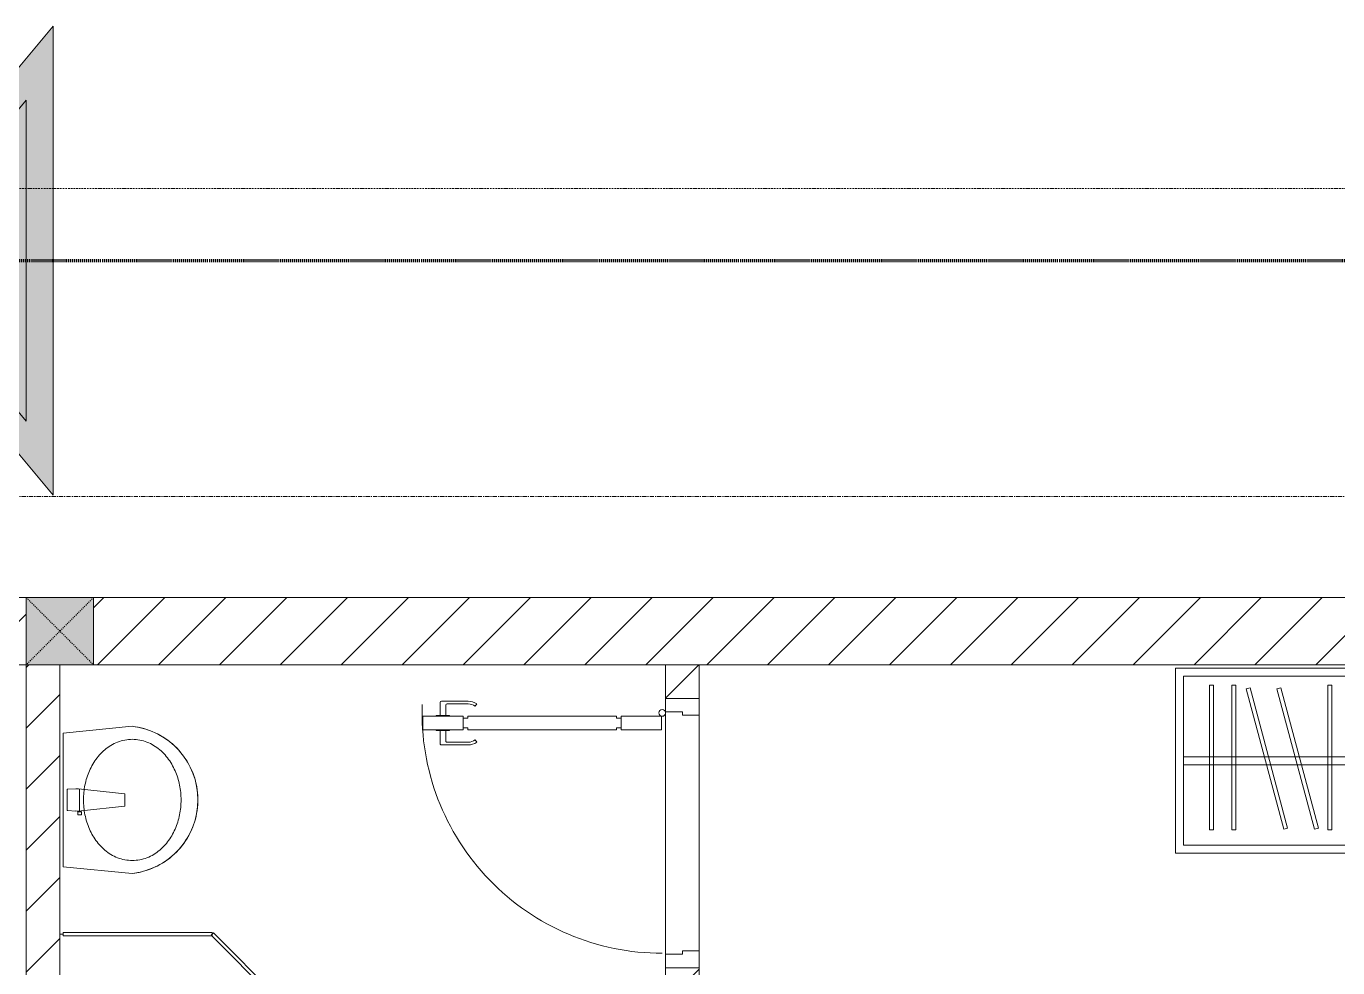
# Model space of a CAD drawing. Header units: millimetres. Extents: x 962 to 239635, y -15958 to 82755.
# Drawn here: x 156603 to 160501, y 32437 to 35234 of the extents above; entities that cross this region are included whole.
import ezdxf

# ---------------------------------------------------------------- set-up
doc = ezdxf.new("R2010")
doc.units = ezdxf.units.MM
for name, pattern in [('1 NÉT CALL OUT', [6, 3, -3]), ('Dash', [6, 3, -3]), ('Dash Dot 3_16_', [7.9375, 4.7625, -1.5875, 0, -1.5875]), ('Grid Line', [22.225, 12.7, -3.175, 3.175, -3.175])]:
    doc.linetypes.add(name, pattern=pattern)
for name, color, linetype, lineweight in [('0-1', 7, 'Continuous', 5), ('A-ANNO-NOTE', 131, 'Continuous', 9), ('A-DETL-3', 90, '1 NÉT CALL OUT', 100), ('A-DETL-GENF-1', 9, 'Continuous', 9), ('A-DOOR-1', 254, 'Continuous', 9), ('A-DOOR-2', 9, 'Continuous', 9), ('A-FLOR-2', 9, 'Continuous', 9), ('A-GLAZ-CURT-1', 254, 'Continuous', 9), ('A-GLAZ-CURT-2', 9, 'Continuous', 9), ('A-WALL', 113, 'Continuous', 9), ('A-WALL-1', 253, 'Continuous', 18), ('A-WALL-2', 9, 'Continuous', 9), ('A-WALL-3', 113, 'Continuous', 18), ('A-WALL-PATT-1', 10, 'Continuous', 9), ('A-WALL-PATT-2', 111, 'Continuous', 9), ('G-ANNO-SYMB-1', 111, 'Dash Dot 3_16_', 18), ('I-FURN-1', 254, 'Continuous', 9), ('P-SANR-FIXT-1', 254, 'Continuous', 9), ('S-COLS', 52, 'Continuous', 9), ('S-COLS-1', 52, 'Continuous', 5), ('S-COLS-5', 52, 'Dash', 9), ('S-COLS-6', 52, 'Continuous', 18), ('S-COLS-HDLN', 52, 'Dash', 9), ('S-GRID-1', 1, 'Grid Line', 9)]:
    doc.layers.add(name, color=color, linetype=linetype, lineweight=lineweight)
pattern_1 = [(45, (0, 0), (-90.50967, 90.50967), [])]

# ---------------------------------------------------------------- blocks, each defined once
blk = doc.blocks.new('DOOR_CW_01 CANH MO-PANEL KINH - DIG_02-800x2200-CỬA NHÔM KÍNH-401063-TKCS_MB TẦNG 2')
at = {"layer": 'A-DETL-GENF-1'}
for p, q in [((-347, -182), (-347, -62)), ((-347, -62), (-307, -62)), ((-307, -62), (-307, -182)), ((-307, -182), (-347, -182)), ((-341, -196), (-341, -182)), ((-341, -182), (-313, -182)), ((-313, -182), (-313, -196)), ((-347, -196), (-341, -196)), ((-347, -638), (-347, -196)), ((-307, -196), (-313, -196)), ((-307, -196), (-307, -638)), ((-383.9, -611.2), (-377.3, -615.8)), ((-270.1, -611.2), (-276.7, -615.8)), ((-392, -637), (-392, -716.5)), ((-384, -699.5), (-384, -637)), ((-347, -638), (-341, -638)), ((-307, -652), (-347, -652)), ((-347, -652), (-347, -772)), ((-341, -652), (-341, -638)), ((-313, -652), (-341, -652)), ((-307, -638), (-313, -638)), ((-313, -638), (-313, -652)), ((-307, -772), (-307, -652)), ((-270, -699.5), (-270, -637)), ((-262, -637), (-262, -716.5)), ((-349, -692.2), (-349, -731.8)), ((-347, -692.2), (-349, -692.2)), ((-347, -692.2), (-347, -731.8)), ((-307, -692.2), (-307, -731.8)), ((-307, -692.2), (-305, -692.2)), ((-305, -692.2), (-305, -731.8)), ((-349, -720.5), (-388, -720.5)), ((-349, -703.5), (-380, -703.5)), ((-349, -731.8), (-347, -731.8)), ((-305, -731.8), (-307, -731.8)), ((-305, -703.5), (-274, -703.5)), ((-305, -720.5), (-266, -720.5)), ((-347, -772), (-307, -772))]:
    blk.add_line(p, q, dxfattribs=at)
blk.add_circle((-357, -60), 10, dxfattribs=at)
for centre, radius, start, end in [((-357, -60), 714, 268, 0), ((-347, -637), 45, 145, 180), ((-347, -637), 37, 145, 180), ((-307, -637), 37, 0, 35), ((-307, -637), 45, 360, 35), ((-380, -699.5), 4, 180, 270), ((-274, -699.5), 4, 270, 0), ((-388, -716.5), 4, 180, 270), ((-266, -716.5), 4, 270, 0)]:
    blk.add_arc(centre, radius, start, end, dxfattribs=at)
at = {"layer": 'A-DOOR-2'}
for p, q in [((-400, -50), (-400, 50)), ((-400, 50), (-350, 50)), ((-350, 50), (-350, 0)), ((350, 0), (350, 50)), ((350, 50), (400, 50)), ((400, 50), (400, -50)), ((-360, 0), (-360, -50)), ((-350, 0), (-360, 0)), ((360, 0), (350, 0)), ((360, -50), (360, 0)), ((-360, -50), (-400, -50)), ((-357, -50), (-332, -50)), ((400, -50), (360, -50))]:
    blk.add_line(p, q, dxfattribs=at)
blk = doc.blocks.new('TU QUAN AO-SUITE ROOM_3 - TU QUAN AO-SUITE ROOM_3-901193-TKCS_MB TẦNG 2')
at = {"layer": 'I-FURN-1'}
for p, q in [((-550, 1500), (0, 1500)), ((-550, 0), (-550, 1500)), ((0, 1500), (-550, 1500)), ((-550, 1500), (-550, 0)), ((0, 1500), (0, 0)), ((0, 0), (0, 1500)), ((-24, 1476), (-526, 1476)), ((-526, 1476), (-526, 600)), ((-526, 1476), (-526, 24)), ((-287, 576), (-287, 1476)), ((-263, 576), (-263, 1476)), ((-24, 24), (-24, 1476)), ((-480.1, 1386.9), (-480.1, 1398.9)), ((-480.1, 1398.9), (-50.1, 1398.9)), ((-480.1, 1386.9), (-480.1, 1398.9)), ((-50.1, 1386.9), (-480.1, 1386.9)), ((-50.1, 1398.9), (-50.1, 1386.9)), ((-480.1, 1320.5), (-480.1, 1332.5)), ((-480.1, 1332.5), (-50.1, 1332.5)), ((-480.1, 1320.5), (-480.1, 1332.5)), ((-50.1, 1332.5), (-50.1, 1320.5)), ((-50.1, 1320.5), (-480.1, 1320.5)), ((-478.3, 1178.1), (-61.3, 1289.9)), ((-61.3, 1289.9), (-58.2, 1278.3)), ((-58.2, 1278.3), (-475.2, 1166.5)), ((-478.3, 1086.9), (-61.3, 1198.6)), ((-475.2, 1166.5), (-478.3, 1178.1)), ((-58.2, 1187.1), (-475.2, 1075.3)), ((-61.3, 1198.6), (-58.2, 1187.1)), ((-475.2, 1075.3), (-478.3, 1086.9)), ((-480.1, 1035.3), (-480.1, 1047.3)), ((-480.1, 1047.3), (-50.1, 1047.3)), ((-480.1, 1035.3), (-480.1, 1047.3)), ((-50.1, 1035.3), (-480.1, 1035.3)), ((-50.1, 1047.3), (-50.1, 1035.3)), ((-480.1, 965.8), (-480.1, 977.8)), ((-480.1, 977.8), (-50.1, 977.8)), ((-480.1, 965.8), (-480.1, 977.8)), ((-50.1, 977.8), (-50.1, 965.8)), ((-50.1, 965.8), (-480.1, 965.8)), ((-480.1, 908.6), (-480.1, 920.6)), ((-480.1, 920.6), (-50.1, 920.6)), ((-480.1, 908.6), (-480.1, 920.6)), ((-50.1, 908.6), (-480.1, 908.6)), ((-50.1, 920.6), (-50.1, 908.6)), ((-475.2, 865.5), (-478.3, 853.9)), ((-58.2, 753.7), (-475.2, 865.5)), ((-478.3, 853.9), (-61.3, 742.1)), ((-61.3, 742.1), (-58.2, 753.7)), ((-478.3, 603.1), (-61.3, 714.9)), ((-58.2, 703.3), (-475.2, 591.5)), ((-61.3, 714.9), (-58.2, 703.3)), ((-478.3, 511.9), (-61.3, 623.6)), ((-61.3, 623.6), (-58.2, 612.1)), ((-526, 24), (-526, 600)), ((-475.2, 591.5), (-478.3, 603.1)), ((-58.2, 612.1), (-475.2, 500.3)), ((-550, 24), (-550, 576)), ((-287, 24), (-287, 576)), ((-263, 24), (-263, 576)), ((-478.3, 423.1), (-61.3, 534.9)), ((-475.2, 500.3), (-478.3, 511.9)), ((-58.2, 523.3), (-475.2, 411.5)), ((-61.3, 534.9), (-58.2, 523.3)), ((-475.2, 411.5), (-478.3, 423.1)), ((-480.1, 368.4), (-480.1, 356.4)), ((-50.1, 368.4), (-480.1, 368.4)), ((-480.1, 356.4), (-50.1, 356.4)), ((-50.1, 356.4), (-50.1, 368.4)), ((-480.1, 311.2), (-480.1, 299.2)), ((-50.1, 311.2), (-480.1, 311.2)), ((-480.1, 299.2), (-50.1, 299.2)), ((-50.1, 299.2), (-50.1, 311.2)), ((-480.1, 241.7), (-480.1, 229.7)), ((-50.1, 241.7), (-480.1, 241.7)), ((-50.1, 229.7), (-50.1, 241.7)), ((-480.1, 229.7), (-50.1, 229.7)), ((-475.2, 192.7), (-478.3, 181.1)), ((-478.3, 181.1), (-61.3, 69.4)), ((-58.2, 80.9), (-475.2, 192.7)), ((-61.3, 69.4), (-58.2, 80.9)), ((-526, 24), (-24, 24)), ((0, 0), (-550, 0)), ((-550, 0), (0, 0))]:
    blk.add_line(p, q, dxfattribs=at)
blk = doc.blocks.new('bonruatreo - Chậu rửa-V8-TKCS_MB TẦNG 2')
at = {"layer": 'P-SANR-FIXT-1'}
for p, q in [((198.4, 0), (-198.4, 0)), ((165, 0), (-165, 0)), ((218.6, -205), (198.4, 0)), ((-198.4, 0), (-218.6, -205)), ((-33, -37.3), (-31.4, -12.2)), ((-30.2, -11), (30.2, -11)), ((31.4, -12.2), (33, -37.3)), ((-44.7, -42.8), (-35.6, -42.8)), ((-44.7, -54.2), (-44.7, -42.8)), ((-35.6, -54.2), (-44.7, -54.2)), ((-35.6, -42.8), (-35.6, -44.2)), ((-35.6, -44.2), (-33.1, -44.2)), ((-35.6, -44.2), (-35.6, -52.9)), ((-35.6, -52.9), (-35.6, -54.2)), ((-32.2, -52.9), (-35.6, -52.9)), ((-32.2, -52.9), (-33.1, -44.2)), ((32.7, -48.5), (-32.7, -48.5)), ((-18.5, -182.5), (-32.2, -52.9)), ((33, -45.4), (18.5, -182.5)), ((18.5, -182.5), (-18.5, -182.5))]:
    blk.add_line(p, q, dxfattribs=at)
at = {"layer": 'P-SANR-FIXT-1', "flags": 128}
blk.add_lwpolyline([(218.6, -205), (217.4, -213.7), (215.9, -222.4), (214, -231), (211.8, -239.5), (209.3, -247.9), (206.4, -256.2), (203.2, -264.4), (199.6, -272.5), (195.8, -280.4), (191.6, -288.1), (187.1, -295.7), (182.3, -303.1), (177.3, -310.3), (171.9, -317.3), (166.3, -324.1), (160.4, -330.6), (154.2, -336.9), (147.8, -342.9), (141.2, -348.7), (134.3, -354.2), (127.3, -359.4), (120, -364.4), (112.5, -369), (104.9, -373.4), (97.1, -377.4), (89.1, -381.2), (81, -384.6), (72.7, -387.6), (64.4, -390.4), (55.9, -392.8), (47.3, -394.8), (38.7, -396.6), (30, -397.9), (21.3, -399), (12.5, -399.6), (3.7, -400), (-5.1, -399.9), (-13.9, -399.6), (-22.6, -398.8), (-31.4, -397.8), (-40.1, -396.3), (-48.7, -394.5), (-57.2, -392.4), (-65.7, -390), (-74, -387.2), (-82.2, -384.1), (-90.3, -380.6), (-98.3, -376.8), (-106.1, -372.7), (-113.7, -368.3), (-121.1, -363.6), (-128.4, -358.7), (-135.4, -353.4), (-142.2, -347.8), (-148.8, -342), (-155.2, -335.9), (-161.3, -329.6), (-167.2, -323), (-172.8, -316.2), (-178.1, -309.2), (-183.1, -302), (-187.8, -294.6), (-192.2, -287), (-196.4, -279.2), (-200.2, -271.3), (-203.7, -263.2), (-206.8, -255), (-209.7, -246.6), (-212.2, -238.2), (-214.3, -229.7), (-216.1, -221.1), (-217.6, -212.4), (-218.6, -205)], dxfattribs=at)
at = {"layer": 'P-SANR-FIXT-1'}
for centre, radius, start, end in [((5.5, -41.4), 38.7, 173.966, 184.1457), ((-30.1, -12.3), 1.3, 91.2278, 176.4003), ((30.1, -12.3), 1.3, 3.5997, 88.7722), ((-5.5, -41.4), 38.7, 353.966, 6.034), ((0, -180), 220, 186.525, 353.475)]:
    blk.add_arc(centre, radius, start, end, dxfattribs=at)
for points in [[(-180, -205), (-180, -197.6), (-178.6, -182.7), (-172.4, -161.2), (-162.5, -141.1), (-149.4, -123), (-133.8, -107), (-116.1, -93.4), (-96.9, -82.1), (-76.5, -73.2), (-55.2, -66.5), (-33.3, -62.1), (-11.2, -59.9), (11.1, -59.9), (33.3, -62.1), (55.2, -66.5), (76.5, -73.2), (96.9, -82.1), (116.1, -93.4), (133.8, -107.1), (149.5, -123), (162.5, -141.2), (172.4, -161.2), (178.6, -182.7), (180, -197.6), (180, -205)], [(180, -205), (180, -212.4), (178.6, -227.3), (172.4, -248.8), (162.5, -268.8), (149.5, -287), (133.8, -302.9), (116.1, -316.6), (96.9, -327.9), (76.5, -336.8), (55.2, -343.5), (33.3, -347.9), (11.1, -350.1), (-11.2, -350.1), (-33.3, -347.9), (-55.2, -343.5), (-76.5, -336.8), (-96.9, -327.9), (-116.1, -316.6), (-133.8, -303), (-149.4, -287), (-162.5, -268.9), (-172.4, -248.8), (-178.6, -227.3), (-180, -212.4), (-180, -205)]]:
    blk.add_open_spline(points, degree=3, dxfattribs=at)
blk = doc.blocks.new('System Panel - Glazed-588850-TKCS_MB TẦNG 2')
at = {"layer": 'A-GLAZ-CURT-2'}
for p, q in [((221.3, 5), (-221.3, 5)), ((-221.3, 5), (-221.3, -5)), ((221.3, -5), (221.3, 5)), ((-221.3, -5), (221.3, -5))]:
    blk.add_line(p, q, dxfattribs=at)
blk = doc.blocks.new('System Panel - Glazed-580250-TKCS_MB TẦNG 2')
at = {"layer": 'A-GLAZ-CURT-2'}
for p, q in [((350.6, 5), (-350.6, 5)), ((-350.6, 5), (-350.6, -5)), ((350.6, -5), (350.6, 5)), ((-350.6, -5), (350.6, -5))]:
    blk.add_line(p, q, dxfattribs=at)
blk = doc.blocks.new('NCV_TKTC_TANG 2_rvt-1-TKCS_MB TẦNG 2')
at = {"layer": 'A-WALL-PATT-1'}
h = blk.add_hatch(dxfattribs=at)
h.set_pattern_fill('FP_1', color=256, style=0, pattern_type=2)
h.set_pattern_definition(pattern_1)
h.paths.add_polyline_path([(94952.6, 28936.9), (94952.6, 31236.9), (94852.6, 31236.9), (94852.6, 28936.9), (94856.7, 28936.9)])
h.paths.add_polyline_path([(94952.6, 31336.9), (94952.6, 33336.9), (94852.6, 33336.9), (94852.6, 31336.9), (94947.8, 31336.9)])
h = blk.add_hatch(dxfattribs=at)
h.set_pattern_fill('FP_1', color=256, style=0, pattern_type=2)
h.set_pattern_definition(pattern_1)
h.paths.add_polyline_path([(96852.6, 31336.9), (96852.6, 32436.9), (96752.6, 32436.9), (96752.6, 31336.9), (96819.3, 31336.9)])
h.paths.add_polyline_path([(96752.6, 33236.9), (96852.6, 33236.9), (96852.6, 33336.9), (96752.6, 33336.9)])
at = {"layer": 'A-FLOR-2'}
for p, q in [((94852.4, 33336.9), (94842.6, 33336.9)), ((96852.6, 33186.9), (96852.6, 32486.9)), ((94952.6, 32536.9), (94962.6, 32536.9))]:
    blk.add_line(p, q, dxfattribs=at)
at = {"layer": 'A-WALL-1'}
for p, q in [((94852.6, 33336.9), (94852.6, 31336.9)), ((94952.6, 33336.9), (94852.6, 33336.9)), ((94952.6, 31336.9), (94952.6, 33336.9)), ((96752.6, 33336.9), (96752.6, 33236.9)), ((96852.6, 33336.9), (96752.6, 33336.9)), ((96852.6, 33236.9), (96852.6, 33336.9)), ((96752.6, 33236.9), (96852.6, 33236.9)), ((96752.6, 32436.9), (96752.6, 31336.9)), ((96852.6, 32436.9), (96752.6, 32436.9)), ((96852.6, 31336.9), (96852.6, 32436.9))]:
    blk.add_line(p, q, dxfattribs=at)
at = {"layer": 'A-WALL-2'}
for p, q in [((96752.6, 32476.9), (96752.6, 33196.9)), ((96852.6, 33186.9), (96852.6, 32486.9))]:
    blk.add_line(p, q, dxfattribs=at)
at = {"layer": 'A-DOOR-1', "rotation": 270.0000000000004}
blk.add_blockref('DOOR_CW_01 CANH MO-PANEL KINH - DIG_02-800x2200-CỬA NHÔM KÍNH-401063-TKCS_MB TẦNG 2', (96802.6, 32836.9), dxfattribs=at)
at = {"layer": 'A-GLAZ-CURT-1'}
blk.add_blockref('System Panel - Glazed-588850-TKCS_MB TẦNG 2', (95183.9, 32536.9), dxfattribs=at)
at = {"layer": 'A-GLAZ-CURT-1', "rotation": 315}
blk.add_blockref('System Panel - Glazed-580250-TKCS_MB TẦNG 2', (95653, 32289), dxfattribs=at)
at = {"layer": 'I-FURN-1', "rotation": 90.00000000000001}
blk.add_blockref('TU QUAN AO-SUITE ROOM_3 - TU QUAN AO-SUITE ROOM_3-901193-TKCS_MB TẦNG 2', (99767.6, 33326.9), dxfattribs=at)
at = {"layer": 'P-SANR-FIXT-1', "rotation": 89.99999999999955}
blk.add_blockref('bonruatreo - Chậu rửa-V8-TKCS_MB TẦNG 2', (94962.6, 32935.6), dxfattribs=at)
blk = doc.blocks.new('G1_SOF - BO TRU - 200x200-3052400-TKCS_MB TẦNG 2')
at = {"layer": 'S-COLS-HDLN'}
for p, q in [((-100, 100), (100, -100)), ((100, 100), (-100, -100))]:
    blk.add_line(p, q, dxfattribs=at)
blk = doc.blocks.new('HDNDCT_MŨI TÊN THOÁT HIỂM - HDNDCT_MŨI TÊN THOÁT HIỂM-1614704-TKCS_MB TẦNG 2')
at = {"layer": 'A-ANNO-NOTE'}
h = blk.add_hatch(color=256, dxfattribs=at)
h.paths.add_polyline_path([(-3.153, 0), (0.5, 4.353), (0.5, -4.353)])
h.paths.add_polyline_path([(-2.5, 0), (0, -2.979), (0, 2.979)])
blk.add_hatch(color=256, dxfattribs=at).paths.add_polyline_path([(0, 2.979), (0, -2.979), (-2.5, 0)])
for p, q in [((0.5, 4.353), (-3.153, 0)), ((0.5, -4.353), (0.5, 4.353)), ((-2.5, 0), (0, 2.979)), ((0, 2.979), (-2.5, 0)), ((0, 2.979), (0, -2.979)), ((0, -2.979), (0, 2.979)), ((-3.153, 0), (0.5, -4.353)), ((0, -2.979), (-2.5, 0)), ((-2.5, 0), (0, -2.979))]:
    blk.add_line(p, q, dxfattribs=at)

msp = doc.modelspace()

# ---------------------------------------------------------------- hatches: boundary and pattern name
at = {"layer": 'A-WALL-PATT-2'}
h = msp.add_hatch(dxfattribs=at)
h.set_pattern_fill('FP_1', color=256, style=0, pattern_type=2)
h.set_pattern_definition([(45, (61750.9, 0), (-90.50967, 90.50967), [])])
h.paths.add_polyline_path([(161528.5, 33336.9), (161528.5, 33536.9), (156803.3, 33536.9), (156803.3, 33336.9), (161391.4, 33336.9)])
h.paths.add_polyline_path([(154918.5, 33336.9), (156603.3, 33336.9), (156603.3, 33536.9), (154918.5, 33536.9)])
h.paths.add_polyline_path([(153678.5, 33336.9), (153828.5, 33336.9), (153828.5, 33536.9), (153678.5, 33536.9)])
at = {"layer": 'S-COLS-1'}
msp.add_hatch(color=256, dxfattribs=at).paths.add_polyline_path([(156803.3, 33336.9), (156803.3, 33536.9), (156603.3, 33536.9), (156603.3, 33336.9)])

# ---------------------------------------------------------------- linework, layer by layer
at = {"layer": 'A-DETL-3'}
msp.add_line((162573.5, 34537.4), (144433.5, 34537.4), dxfattribs=at)
at = {"layer": 'A-WALL'}
for p, q in [((156603.3, 33336.9), (156603.3, 33536.9)), ((156803.3, 33536.9), (156803.3, 33336.9))]:
    msp.add_line(p, q, dxfattribs=at)
at = {"layer": 'A-WALL-3'}
for p, q in [((156603.3, 33536.9), (154918.5, 33536.9)), ((161528.5, 33536.9), (156803.3, 33536.9)), ((154918.5, 33336.9), (156603.3, 33336.9)), ((156803.3, 33336.9), (161528.5, 33336.9))]:
    msp.add_line(p, q, dxfattribs=at)
at = {"layer": 'G-ANNO-SYMB-1'}
msp.add_line((90498.7, 34751.5), (196677.7, 34751.5), dxfattribs=at)
at = {"layer": 'S-COLS'}
for p, q in [((156603.3, 33536.9), (156603.3, 33336.9)), ((156803.3, 33336.9), (156803.3, 33536.9))]:
    msp.add_line(p, q, dxfattribs=at)
at = {"layer": 'S-COLS-6'}
for p, q in [((156803.3, 33536.9), (156603.3, 33536.9)), ((156603.3, 33336.9), (156803.3, 33336.9))]:
    msp.add_line(p, q, dxfattribs=at)
at = {"layer": 'S-GRID-1'}
for p, q in [((187383.6, 33836.9), (98285.4, 33836.9)), ((189415.6, 33536.9), (96253.4, 33536.9))]:
    msp.add_line(p, q, dxfattribs=at)

# ---------------------------------------------------------------- block references
at = {"layer": '0-1'}
msp.add_blockref('NCV_TKTC_TANG 2_rvt-1-TKCS_MB TẦNG 2', (61750.9, 0), dxfattribs=at)
at = {"layer": 'A-ANNO-NOTE', "xscale": 160, "yscale": 160, "zscale": 160}
msp.add_blockref('HDNDCT_MŨI TÊN THOÁT HIỂM - HDNDCT_MŨI TÊN THOÁT HIỂM-1614704-TKCS_MB TẦNG 2', (156603.5, 34537.4), dxfattribs=at)
at = {"layer": 'S-COLS-5'}
msp.add_blockref('G1_SOF - BO TRU - 200x200-3052400-TKCS_MB TẦNG 2', (156703.3, 33436.9), dxfattribs=at)

doc.saveas('drawing.dxf')
